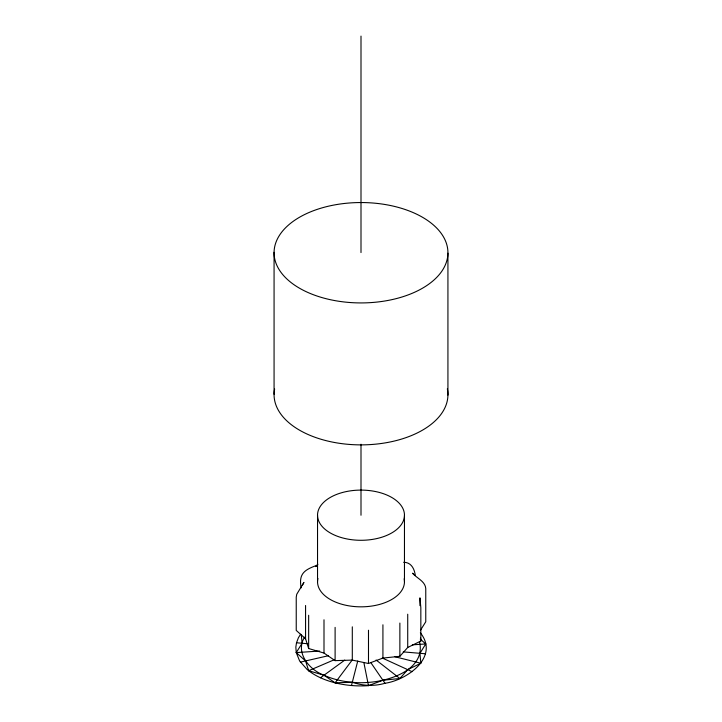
<?xml version="1.0" encoding="UTF-8"?>
<svg xmlns="http://www.w3.org/2000/svg" width="722" height="722" viewBox="0 0 722 722"><rect width="100%" height="100%" fill="white"/><g stroke="black" fill="none" stroke-linecap="round" stroke-linejoin="round"><path stroke-width="1.08" d="M300.614 634.223L298.394 637.779L296.507 642.779L295.839 647.092L296.237 652.607L299.657 661.027L307.076 669.438L308.655 670.72L323.998 675.232L335.107 682.822L352.3 682.281A46.605 26.904 0 0 0 367.841 682.425C389.23 681.261 426.368 669.529 419.455 641.434M304.63 637.147C294.973 652.156 308.79 669.204 322.896 674.772C332.138 679.041 342.165 681.505 352.3 682.281C363.031 685.9 374.122 686.442 384.997 683.274C407.009 680.07 439.725 657.02 420.357 632.806M351.479 685.512L357.742 661.027M302.554 584.973L303.926 582.419L296.751 594.251L296.237 597.157L296.237 630.423L305.568 638.771L308.655 648.537L323.998 653.058L335.107 660.639L352.3 660.098L368.491 663.491L382.922 658.067L399.871 656.316L407.722 647.481L420.836 641.046L420.836 607.78L419.942 597.852L419.942 605.614M420.52 630.189L425.763 621.768L425.763 588.502C425.168 581.129 416.738 578.286 412.578 573.196L414.627 575.028M420.276 639.096L425.763 643.952L419.942 653.302L420.836 663.229L407.722 669.655L399.871 678.499L382.922 680.241L368.491 685.665A65.197 37.643 0 0 1 308.655 670.72L305.568 660.946L296.237 652.607L302.094 643.257L301.273 634.43M335.107 682.822L352.219 659.998M317.861 564.252L315.803 566.599L317.527 565.091C304.603 569.712 298.457 573.439 301.164 587.861M320.505 677.778L344.755 660.116M308.655 670.72L334.521 659.628M300.379 662.137L328.393 655.729M296.237 652.607L319.684 651.036M412.343 644.845L425.763 643.952M296.507 642.779L307.644 643.726M403.255 651.885L425.493 653.78M394.925 656.749L420.836 663.229M403.643 562.276C411.287 562.257 414.437 568.855 415.312 575.461M382.326 658.04L412.091 671.659M376.099 660.016L399.871 678.499M371.018 662.886L384.997 683.274M363.87 662.597L368.491 685.665M420.538 637.743L420.836 641.046M447.929 253.16A86.929 50.188 0 0 1 316.895 295.984A86.929 50.188 0 0 1 318.185 209.055A86.929 50.188 0 0 1 447.929 253.16L447.929 395.115M407.722 614.205L407.722 647.481M404.464 515.364A43.464 25.09 0 0 1 339.015 536.843A43.464 25.09 0 0 1 339.52 493.379A43.464 25.09 0 0 1 404.464 515.364L404.464 581.905M399.871 623.05L399.871 656.316M382.922 624.792L382.922 658.067M368.491 630.216L368.491 663.491M361 36.1L361 252.565M361 444.22L361 515.246M352.3 626.831L352.3 660.098M335.107 627.373L335.107 660.639M323.998 619.783L323.998 653.058M317.536 515.03L317.536 581.571M308.655 615.27L308.655 648.537M305.568 605.496L305.568 638.771M274.071 252.303L274.071 394.257M447.333 388.824A86.929 50.188 0 0 1 361.162 444.878A86.929 50.188 0 0 1 274.631 389.014M404.158 578.764A43.464 25.09 0 0 1 360.702 606.832A43.464 25.09 0 0 1 317.915 578.421"/></g></svg>
